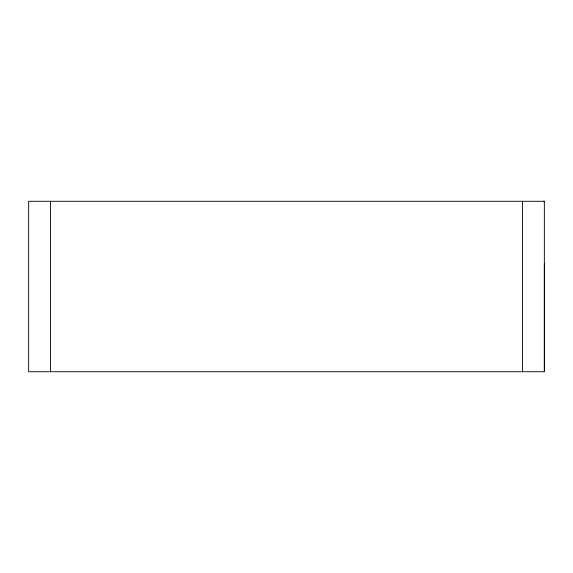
<?xml version="1.0" encoding="UTF-8"?>
<svg xmlns="http://www.w3.org/2000/svg" width="573" height="573" viewBox="0 0 573 573"><rect width="100%" height="100%" fill="white"/><g stroke="black" fill="none" stroke-linecap="round" stroke-linejoin="round"><path stroke-width="0.86" d="M50.503 371.727L50.503 201.281M522.497 371.727L522.497 201.281M544.35 201.281L28.65 201.281L28.65 371.727L544.35 371.727L544.35 201.281L543.605 201.281M544.35 263.559L544.35 371.727"/></g></svg>
